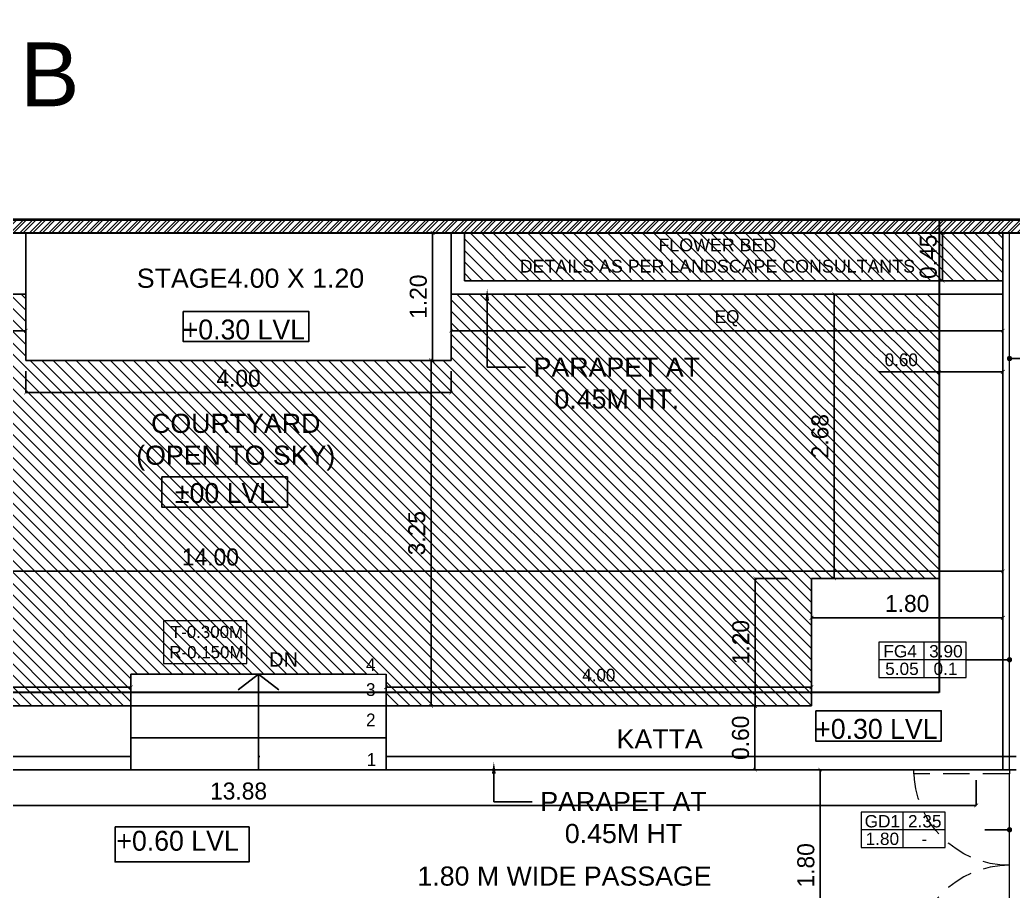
# Model space of a CAD drawing. Header units: metres. Extents: x 494 to 1845, y -666 to 1061.
# Drawn here: x 1507.67 to 1517.01, y 276.76 to 284.95 of the extents above; entities that cross this region are included whole.
import ezdxf
from ezdxf import colors
from ezdxf.entities.mleader import LeaderData, LeaderLine
from ezdxf.enums import TextEntityAlignment as Align
from ezdxf.math import Vec2, Vec3

# ---------------------------------------------------------------- set-up
doc = ezdxf.new("R2010")
doc.units = ezdxf.units.M
doc.header["$MEASUREMENT"] = 0
doc.linetypes.add('1', pattern=[0])
doc.linetypes.add('141011 - Typical Flr Plans -1 - 1.5 & 1-2 BHK_ Kolshet Namrata1$0$HIDDEN', pattern=[0.375, 0.25, -0.125])
doc.layers.get('Defpoints').update_dxf_attribs({"color": 12})
for name, color, linetype, lineweight in [('07 TEXT', 7, 'Continuous', 13), ('A-Wall Hatch', 8, 'Continuous', 9), ('ARCHITECTURAL COMMENTS', 2, 'Continuous', 30), ('DIMENSION', 8, 'Continuous', 5), ('VDA-DOOR', 23, 'Continuous', 5), ('VDA-DW TAGS', 4, 'Continuous', 9), ('VDA-HATCH', 8, 'Continuous', 9), ('VDA-WALL', 250, 'Continuous', 25), ('VDA-WINDOW', 5, 'Continuous', 9), ('VDA_FURNITURE', 8, 'Continuous', 13)]:
    doc.layers.add(name, color=color, linetype=linetype, lineweight=lineweight)
for name, color, linetype in [('PLOT - SURVEY', 1, '1'), ('VDA DIMENSION', 8, 'Continuous'), ('VDA-TEXT', 250, '1'), ('VDA-WALL BELOW', 8, 'Continuous'), ('VDA_ROOF', 250, 'Continuous')]:
    doc.layers.add(name, color=color, linetype=linetype)
doc.styles.add('0.2', font='arial.ttf', dxfattribs={"height": 0.2})
doc.styles.add('arial', font='arial.ttf', dxfattribs={"height": 0.3})
doc.styles.add('RS', font='GOTHIC.TTF')
doc.styles.get("Standard").update_dxf_attribs({"font": 'arial.ttf'})
doc.dimstyles.new('SMALL-1', dxfattribs={"dimtxt": 0.16, "dimasz": 0.035, "dimexe": 0, "dimexo": 0.1, "dimgap": 0.05, "dimtad": 1, "dimzin": 0, "dimdsep": 46, "dimtxsty": 'RS', "dimblk": 'DOT', "dimcen": 2.5, "dimclrd": 256, "dimclre": 256, "dimclrt": 5, "dimadec": 0, "dimazin": 0, "dimtfac": 1, "dimtdec": 3, "dimtofl": 0, "dimtmove": 0, "dimatfit": 3, "dimfxl": 0, "dimtolj": 1, "dimtzin": 0, "dimarcsym": 0})

# ---------------------------------------------------------------- blocks, each defined once
blk = doc.blocks.new('SADFASDFS')
at = {"insert": (23.0882, 10.6543), "char_height": 0.6, "width": 1.069349, "attachment_point": 3, "style": 'arial'}
blk.add_mtext('{\\C1;B}', dxfattribs=at)
blk = doc.blocks.new('stage')
at = {"layer": 'VDA_FURNITURE'}
blk.add_lwpolyline([(0, 0), (0, 1.2), (4, 1.2), (4, 0)], close=True, dxfattribs=at)
blk = doc.blocks.new('afasfdas')
at = {"layer": 'VDA-DOOR', "color": 5, "linetype": '141011 - Typical Flr Plans -1 - 1.5 & 1-2 BHK_ Kolshet Namrata1$0$HIDDEN'}
for p, q in [((-0.038, -0.0007), (-0.038, -0.9)), ((0, -0.0007), (-0.038, -0.0007)), ((0, -0.9), (0, -0.0007)), ((-0.038, -0.9), (0, -0.9))]:
    blk.add_line(p, q, dxfattribs=at)
blk.add_arc((0, 0), 0.9, 180.04247, 270, dxfattribs=at)
blk = doc.blocks.new('_ArchTick')
at = {"color": 0, "linetype": 'ByBlock', "const_width": 0.15}
blk.add_lwpolyline([(-0.5, -0.5), (0.5, 0.5)], dxfattribs=at)
blk = doc.blocks.new('*D89')
at = {"layer": 'Defpoints', "color": 0}
for p in [(1502.7853, 277.8997), (1516.6603, 277.8997), (1516.6603, 277.5637)]:
    blk.add_point(p, dxfattribs=at)
at = {"layer": 'VDA DIMENSION', "lineweight": -2}
for p, q in [((1502.7853, 277.7997), (1502.7853, 277.5637)), ((1516.6603, 277.7997), (1516.6603, 277.5637)), ((1502.7853, 277.5637), (1516.6603, 277.5637))]:
    blk.add_line(p, q, dxfattribs=at)
at = {"layer": 'VDA DIMENSION', "lineweight": -2, "xscale": 0.035, "yscale": 0.035, "zscale": 0.035, "rotation": 180}
blk.add_blockref('_ArchTick', (1502.7853, 277.5637), dxfattribs=at)
at = {"layer": 'VDA DIMENSION', "lineweight": -2, "xscale": 0.035, "yscale": 0.035, "zscale": 0.035}
blk.add_blockref('_ArchTick', (1516.6603, 277.5637), dxfattribs=at)
at = {"layer": 'VDA DIMENSION', "color": 5, "insert": (1509.7228, 277.6978), "char_height": 0.16, "attachment_point": 5, "style": 'RS'}
blk.add_mtext('\\A1;13.88', dxfattribs=at)
blk = doc.blocks.new('*D95')
at = {"layer": 'Defpoints', "color": 0}
for p in [(1514.5803, 279.6997), (1515.1103, 279.6997), (1515.1103, 278.4997)]:
    blk.add_point(p, dxfattribs=at)
at = {"layer": 'VDA DIMENSION', "lineweight": -2}
for p, q in [((1514.8803, 279.6997), (1514.5803, 279.6997)), ((1514.5803, 278.4997), (1514.5803, 279.6997)), ((1514.8803, 278.4997), (1514.5803, 278.4997))]:
    blk.add_line(p, q, dxfattribs=at)
at = {"layer": 'VDA DIMENSION', "lineweight": -2, "xscale": 0.035, "yscale": 0.035, "zscale": 0.035}
for p, rotation in [((1514.5803, 279.6997), 90), ((1514.5803, 278.4997), 270)]:
    blk.add_blockref('_ArchTick', p, dxfattribs=dict(at, rotation=rotation))
at = {"layer": 'VDA DIMENSION', "color": 5, "insert": (1514.4463, 279.0997), "char_height": 0.16, "attachment_point": 5, "rotation": 90, "style": 'RS'}
blk.add_mtext('\\A1;1.20', dxfattribs=at)
blk = doc.blocks.new('*D96')
at = {"layer": 'Defpoints', "color": 0}
for p in [(1515.1103, 279.6997), (1516.9103, 279.6997), (1516.9103, 279.3281)]:
    blk.add_point(p, dxfattribs=at)
at = {"layer": 'VDA DIMENSION', "lineweight": -2}
for p, q in [((1515.1103, 279.5997), (1515.1103, 279.3281)), ((1516.9103, 279.5997), (1516.9103, 279.3281)), ((1515.1103, 279.3281), (1516.9103, 279.3281))]:
    blk.add_line(p, q, dxfattribs=at)
at = {"layer": 'VDA DIMENSION', "lineweight": -2, "xscale": 0.035, "yscale": 0.035, "zscale": 0.035, "rotation": 180}
blk.add_blockref('_ArchTick', (1515.1103, 279.3281), dxfattribs=at)
at = {"layer": 'VDA DIMENSION', "lineweight": -2, "xscale": 0.035, "yscale": 0.035, "zscale": 0.035}
blk.add_blockref('_ArchTick', (1516.9103, 279.3281), dxfattribs=at)
at = {"layer": 'VDA DIMENSION', "color": 5, "insert": (1516.0103, 279.4621), "char_height": 0.16, "attachment_point": 5, "style": 'RS'}
blk.add_mtext('\\A1;1.80', dxfattribs=at)
blk = doc.blocks.new('*D97')
at = {"layer": 'Defpoints', "color": 0}
for p in [(1515.3245, 282.3747), (1515.9353, 282.3747), (1515.9353, 279.6997)]:
    blk.add_point(p, dxfattribs=at)
at = {"layer": 'VDA DIMENSION', "lineweight": -2}
for p, q in [((1515.6245, 282.3747), (1515.3245, 282.3747)), ((1515.3245, 279.6997), (1515.3245, 282.3747)), ((1515.6245, 279.6997), (1515.3245, 279.6997))]:
    blk.add_line(p, q, dxfattribs=at)
at = {"layer": 'VDA DIMENSION', "lineweight": -2, "xscale": 0.035, "yscale": 0.035, "zscale": 0.035}
for p, rotation in [((1515.3245, 282.3747), 90), ((1515.3245, 279.6997), 270)]:
    blk.add_blockref('_ArchTick', p, dxfattribs=dict(at, rotation=rotation))
at = {"layer": 'VDA DIMENSION', "color": 5, "insert": (1515.1905, 281.0372), "char_height": 0.16, "attachment_point": 5, "rotation": 90, "style": 'RS'}
blk.add_mtext('\\A1;2.68', dxfattribs=at)
blk = doc.blocks.new('*D104')
at = {"layer": 'Defpoints', "color": 0}
for p in [(1515.1923, 277.8997), (1515.6353, 277.8997), (1515.6353, 276.0997)]:
    blk.add_point(p, dxfattribs=at)
at = {"layer": 'VDA DIMENSION', "lineweight": -2}
for p, q in [((1515.4923, 277.8997), (1515.1923, 277.8997)), ((1515.1923, 276.0997), (1515.1923, 277.8997)), ((1515.4923, 276.0997), (1515.1923, 276.0997))]:
    blk.add_line(p, q, dxfattribs=at)
at = {"layer": 'VDA DIMENSION', "lineweight": -2, "xscale": 0.035, "yscale": 0.035, "zscale": 0.035}
for p, rotation in [((1515.1923, 277.8997), 90), ((1515.1923, 276.0997), 270)]:
    blk.add_blockref('_ArchTick', p, dxfattribs=dict(at, rotation=rotation))
at = {"layer": 'VDA DIMENSION', "color": 5, "insert": (1515.0583, 276.9997), "char_height": 0.16, "attachment_point": 5, "rotation": 90, "style": 'RS'}
blk.add_mtext('\\A1;1.80', dxfattribs=at)
blk = doc.blocks.new('*D112')
at = {"layer": 'Defpoints', "color": 0}
for p in [(1511.7228, 281.7497), (1511.5331, 278.4997), (1511.7228, 278.4997)]:
    blk.add_point(p, dxfattribs=at)
at = {"layer": 'VDA DIMENSION', "lineweight": -2}
for p, q in [((1511.6228, 281.7497), (1511.5331, 281.7497)), ((1511.5331, 281.7497), (1511.5331, 278.4997)), ((1511.6228, 278.4997), (1511.5331, 278.4997))]:
    blk.add_line(p, q, dxfattribs=at)
at = {"layer": 'VDA DIMENSION', "lineweight": -2, "xscale": 0.035, "yscale": 0.035, "zscale": 0.035}
for p, rotation in [((1511.5331, 281.7497), 90), ((1511.5331, 278.4997), 270)]:
    blk.add_blockref('_ArchTick', p, dxfattribs=dict(at, rotation=rotation))
at = {"layer": 'VDA DIMENSION', "color": 5, "insert": (1511.3991, 280.1247), "char_height": 0.16, "attachment_point": 5, "rotation": 90, "style": 'RS'}
blk.add_mtext('\\A1;3.25', dxfattribs=at)
blk = doc.blocks.new('*D113')
at = {"layer": 'Defpoints', "color": 0}
for p in [(1502.9103, 281.0372), (1516.9103, 281.0372), (1516.9103, 279.7658)]:
    blk.add_point(p, dxfattribs=at)
at = {"layer": 'VDA DIMENSION', "lineweight": -2}
for p, q in [((1502.9103, 280.0658), (1502.9103, 279.7658)), ((1516.9103, 280.0658), (1516.9103, 279.7658)), ((1502.9103, 279.7658), (1516.9103, 279.7658))]:
    blk.add_line(p, q, dxfattribs=at)
at = {"layer": 'VDA DIMENSION', "lineweight": -2, "xscale": 0.035, "yscale": 0.035, "zscale": 0.035, "rotation": 180}
blk.add_blockref('_ArchTick', (1502.9103, 279.7658), dxfattribs=at)
at = {"layer": 'VDA DIMENSION', "lineweight": -2, "xscale": 0.035, "yscale": 0.035, "zscale": 0.035}
blk.add_blockref('_ArchTick', (1516.9103, 279.7658), dxfattribs=at)
at = {"layer": 'VDA DIMENSION', "color": 5, "insert": (1509.458, 279.8999), "char_height": 0.16, "attachment_point": 5, "style": 'RS'}
blk.add_mtext('\\A1;14.00', dxfattribs=at)
blk = doc.blocks.new('_Dot')
at = {"color": 0, "linetype": 'ByBlock', "lineweight": -2}
blk.add_line((-0.5, 0), (-1, 0), dxfattribs=at)
at = {"color": 0, "linetype": 'ByBlock', "const_width": 0.5}
blk.add_lwpolyline([(-0.25, 0, 1), (0.25, 0, 1)], format="xyb", close=True, dxfattribs=at)
blk = doc.blocks.new('D1')
at = {"layer": 'VDA-DW TAGS'}
for p, q in [((1407.7979, 273.6437), (1407.7979, 273.9745)), ((1408.1927, 273.8091), (1407.4032, 273.8091))]:
    blk.add_line(p, q, dxfattribs=at)
blk.add_lwpolyline([(1408.1927, 273.9745), (1407.4032, 273.9745), (1407.4032, 273.6437), (1408.1927, 273.6437)], close=True, dxfattribs=at)
at = {"layer": 'VDA-DW TAGS', "attachment_point": 8, "style": 'arial'}
for s, insert, char_height, width in [('GD1', (1407.6034, 273.8298), 0.11598, 0.282293), ('2.35', (1408.002, 273.8298), 0.11598, 0.401662), ('1.80', (1407.6034, 273.6643), 0.11598, 0.27584), ('-', (1407.9981, 273.6643), 0.116, 0.366174)]:
    blk.add_mtext(s, dxfattribs=dict(at, insert=insert, char_height=char_height, width=width))
blk = doc.blocks.new('fg6')
at = {"layer": 'VDA-DW TAGS'}
for p, q in [((1430.2042, 222.2093), (1430.2042, 222.5401)), ((1430.599, 222.3747), (1429.7777, 222.3747))]:
    blk.add_line(p, q, dxfattribs=at)
blk.add_lwpolyline([(1430.599, 222.5401), (1429.7777, 222.5401), (1429.7777, 222.2093), (1430.599, 222.2093)], close=True, dxfattribs=at)
at = {"layer": 'VDA-DW TAGS', "char_height": 0.11598, "attachment_point": 8, "style": 'arial'}
for s, insert, width in [('FG4', (1429.9779, 222.3954), 0.282293), ('3.90', (1430.4083, 222.3954), 0.401662), ('5.05', (1429.9952, 222.2299), 0.27584), ('0.1', (1430.4044, 222.2299), 0.366174)]:
    blk.add_mtext(s, dxfattribs=dict(at, insert=insert, width=width))
blk = doc.blocks.new('*D132')
at = {"layer": 'Defpoints', "color": 0}
for p in [(1502.9103, 282.3747), (1507.7228, 282.3747), (1507.7228, 282.0299)]:
    blk.add_point(p, dxfattribs=at)
at = {"layer": 'VDA DIMENSION', "lineweight": -2}
for p, q in [((1502.9103, 282.2747), (1502.9103, 282.0299)), ((1507.7228, 282.2747), (1507.7228, 282.0299)), ((1502.9103, 282.0299), (1507.7228, 282.0299))]:
    blk.add_line(p, q, dxfattribs=at)
at = {"layer": 'VDA DIMENSION', "lineweight": -2, "xscale": 0.035, "yscale": 0.035, "zscale": 0.035, "rotation": 180}
blk.add_blockref('_ArchTick', (1502.9103, 282.0299), dxfattribs=at)
at = {"layer": 'VDA DIMENSION', "lineweight": -2, "xscale": 0.035, "yscale": 0.035, "zscale": 0.035}
blk.add_blockref('_ArchTick', (1507.7228, 282.0299), dxfattribs=at)
at = {"layer": 'VDA DIMENSION', "color": 5, "insert": (1505.3166, 282.1462), "char_height": 0.12, "attachment_point": 5, "style": 'RS'}
blk.add_mtext('\\A1;EQ', dxfattribs=at)
blk = doc.blocks.new('*D133')
at = {"layer": 'Defpoints', "color": 0}
for p in [(1511.7228, 282.3747), (1516.9103, 282.3747), (1516.9103, 282.0299)]:
    blk.add_point(p, dxfattribs=at)
at = {"layer": 'VDA DIMENSION', "lineweight": -2}
for p, q in [((1511.7228, 282.2747), (1511.7228, 282.0299)), ((1516.9103, 282.2747), (1516.9103, 282.0299)), ((1511.7228, 282.0299), (1516.9103, 282.0299))]:
    blk.add_line(p, q, dxfattribs=at)
at = {"layer": 'VDA DIMENSION', "lineweight": -2, "xscale": 0.035, "yscale": 0.035, "zscale": 0.035, "rotation": 180}
blk.add_blockref('_ArchTick', (1511.7228, 282.0299), dxfattribs=at)
at = {"layer": 'VDA DIMENSION', "lineweight": -2, "xscale": 0.035, "yscale": 0.035, "zscale": 0.035}
blk.add_blockref('_ArchTick', (1516.9103, 282.0299), dxfattribs=at)
at = {"layer": 'VDA DIMENSION', "color": 5, "insert": (1514.3166, 282.1462), "char_height": 0.12, "attachment_point": 5, "style": 'RS'}
blk.add_mtext('\\A1;EQ', dxfattribs=at)
blk = doc.blocks.new('*D134')
at = {"layer": 'Defpoints', "color": 0}
for p in [(1516.3432, 282.9497), (1516.7166, 282.9497), (1516.7166, 282.4997)]:
    blk.add_point(p, dxfattribs=at)
at = {"layer": 'VDA DIMENSION', "lineweight": -2}
for p, q in [((1516.6166, 282.9497), (1516.3432, 282.9497)), ((1516.3432, 282.4997), (1516.3432, 282.9497)), ((1516.6166, 282.4997), (1516.3432, 282.4997))]:
    blk.add_line(p, q, dxfattribs=at)
at = {"layer": 'VDA DIMENSION', "lineweight": -2, "xscale": 0.035, "yscale": 0.035, "zscale": 0.035}
for p, rotation in [((1516.3432, 282.9497), 90), ((1516.3432, 282.4997), 270)]:
    blk.add_blockref('_ArchTick', p, dxfattribs=dict(at, rotation=rotation))
at = {"layer": 'VDA DIMENSION', "color": 5, "insert": (1516.2092, 282.7247), "char_height": 0.16, "attachment_point": 5, "rotation": 90, "style": 'RS'}
blk.add_mtext('\\A1;0.45', dxfattribs=at)
blk = doc.blocks.new('*D136')
at = {"layer": 'Defpoints', "color": 0}
for p in [(1516.3103, 282.3747), (1516.9103, 282.3747), (1516.3103, 281.6425)]:
    blk.add_point(p, dxfattribs=at)
at = {"layer": 'VDA DIMENSION', "lineweight": -2}
for p, q in [((1516.3103, 281.9425), (1516.3103, 281.6425)), ((1516.9103, 281.9425), (1516.9103, 281.6425)), ((1516.3103, 281.6425), (1515.748, 281.6425)), ((1516.9103, 281.6425), (1516.3103, 281.6425))]:
    blk.add_line(p, q, dxfattribs=at)
at = {"layer": 'VDA DIMENSION', "lineweight": -2, "xscale": 0.035, "yscale": 0.035, "zscale": 0.035, "rotation": 180}
blk.add_blockref('_ArchTick', (1516.3103, 281.6425), dxfattribs=at)
at = {"layer": 'VDA DIMENSION', "lineweight": -2, "xscale": 0.035, "yscale": 0.035, "zscale": 0.035}
blk.add_blockref('_ArchTick', (1516.9103, 281.6425), dxfattribs=at)
at = {"layer": 'VDA DIMENSION', "color": 5, "insert": (1515.9547, 281.7555), "char_height": 0.12, "attachment_point": 5, "style": 'RS'}
blk.add_mtext('\\A1;0.60', dxfattribs=at)
blk = doc.blocks.new('*D174')
at = {"layer": 'Defpoints', "color": 0}
for p in [(1508.7103, 278.6757), (1504.7103, 278.4997), (1508.7103, 278.4997)]:
    blk.add_point(p, dxfattribs=at)
at = {"layer": 'VDA DIMENSION', "lineweight": -2}
for p, q in [((1504.7103, 278.5997), (1504.7103, 278.6757)), ((1504.7103, 278.6757), (1508.7103, 278.6757)), ((1508.7103, 278.5997), (1508.7103, 278.6757))]:
    blk.add_line(p, q, dxfattribs=at)
at = {"layer": 'VDA DIMENSION', "lineweight": -2, "xscale": 0.035, "yscale": 0.035, "zscale": 0.035, "rotation": 180}
blk.add_blockref('_ArchTick', (1504.7103, 278.6757), dxfattribs=at)
at = {"layer": 'VDA DIMENSION', "lineweight": -2, "xscale": 0.035, "yscale": 0.035, "zscale": 0.035}
blk.add_blockref('_ArchTick', (1508.7103, 278.6757), dxfattribs=at)
at = {"layer": 'VDA DIMENSION', "color": 5, "insert": (1506.7103, 278.7887), "char_height": 0.12, "attachment_point": 5, "style": 'RS'}
blk.add_mtext('\\A1;4.00', dxfattribs=at)
blk = doc.blocks.new('*D175')
at = {"layer": 'Defpoints', "color": 0}
for p in [(1515.1103, 278.6757), (1511.1103, 278.4997), (1515.1103, 278.4997)]:
    blk.add_point(p, dxfattribs=at)
at = {"layer": 'VDA DIMENSION', "lineweight": -2}
for p, q in [((1511.1103, 278.5997), (1511.1103, 278.6757)), ((1511.1103, 278.6757), (1515.1103, 278.6757)), ((1515.1103, 278.5997), (1515.1103, 278.6757))]:
    blk.add_line(p, q, dxfattribs=at)
at = {"layer": 'VDA DIMENSION', "lineweight": -2, "xscale": 0.035, "yscale": 0.035, "zscale": 0.035, "rotation": 180}
blk.add_blockref('_ArchTick', (1511.1103, 278.6757), dxfattribs=at)
at = {"layer": 'VDA DIMENSION', "lineweight": -2, "xscale": 0.035, "yscale": 0.035, "zscale": 0.035}
blk.add_blockref('_ArchTick', (1515.1103, 278.6757), dxfattribs=at)
at = {"layer": 'VDA DIMENSION', "color": 5, "insert": (1513.1103, 278.7887), "char_height": 0.12, "attachment_point": 5, "style": 'RS'}
blk.add_mtext('\\A1;4.00', dxfattribs=at)
blk = doc.blocks.new('*D229')
at = {"layer": 'Defpoints', "color": 0}
for p in [(1514.5803, 278.4997), (1514.5778, 277.8997), (1514.5803, 277.8997)]:
    blk.add_point(p, dxfattribs=at)
at = {"layer": 'VDA DIMENSION', "lineweight": -2}
for p, q in [((1514.5778, 278.4997), (1514.5778, 278.4997)), ((1514.5778, 278.4997), (1514.5778, 277.8997)), ((1514.5778, 277.8997), (1514.5778, 277.8997))]:
    blk.add_line(p, q, dxfattribs=at)
at = {"layer": 'VDA DIMENSION', "lineweight": -2, "xscale": 0.035, "yscale": 0.035, "zscale": 0.035}
for p, rotation in [((1514.5778, 278.4997), 90), ((1514.5778, 277.8997), 270)]:
    blk.add_blockref('_ArchTick', p, dxfattribs=dict(at, rotation=rotation))
at = {"layer": 'VDA DIMENSION', "color": 5, "insert": (1514.4438, 278.1997), "char_height": 0.16, "attachment_point": 5, "rotation": 90, "style": 'RS'}
blk.add_mtext('\\A1;0.60', dxfattribs=at)
blk = doc.blocks.new('*D231')
at = {"layer": 'Defpoints', "color": 0}
for p in [(1507.7228, 281.7497), (1511.7228, 281.7497), (1511.7228, 281.4468)]:
    blk.add_point(p, dxfattribs=at)
at = {"layer": 'VDA DIMENSION', "lineweight": -2}
for p, q in [((1507.7228, 281.6497), (1507.7228, 281.4468)), ((1511.7228, 281.6497), (1511.7228, 281.4468)), ((1507.7228, 281.4468), (1511.7228, 281.4468))]:
    blk.add_line(p, q, dxfattribs=at)
at = {"layer": 'VDA DIMENSION', "lineweight": -2, "xscale": 0.035, "yscale": 0.035, "zscale": 0.035, "rotation": 180}
blk.add_blockref('_ArchTick', (1507.7228, 281.4468), dxfattribs=at)
at = {"layer": 'VDA DIMENSION', "lineweight": -2, "xscale": 0.035, "yscale": 0.035, "zscale": 0.035}
blk.add_blockref('_ArchTick', (1511.7228, 281.4468), dxfattribs=at)
at = {"layer": 'VDA DIMENSION', "color": 5, "insert": (1509.7228, 281.5808), "char_height": 0.16, "attachment_point": 5, "style": 'RS'}
blk.add_mtext('\\A1;4.00', dxfattribs=at)
blk = doc.blocks.new('*D232')
at = {"layer": 'Defpoints', "color": 0}
for p in [(1511.7176, 282.9497), (1511.5476, 281.7497), (1511.7176, 281.7497)]:
    blk.add_point(p, dxfattribs=at)
at = {"layer": 'VDA DIMENSION', "lineweight": -2}
for p, q in [((1511.6176, 282.9497), (1511.5476, 282.9497)), ((1511.5476, 282.9497), (1511.5476, 281.7497)), ((1511.6176, 281.7497), (1511.5476, 281.7497))]:
    blk.add_line(p, q, dxfattribs=at)
at = {"layer": 'VDA DIMENSION', "lineweight": -2, "xscale": 0.035, "yscale": 0.035, "zscale": 0.035}
for p, rotation in [((1511.5476, 282.9497), 90), ((1511.5476, 281.7497), 270)]:
    blk.add_blockref('_ArchTick', p, dxfattribs=dict(at, rotation=rotation))
at = {"layer": 'VDA DIMENSION', "color": 5, "insert": (1511.4136, 282.3497), "char_height": 0.16, "attachment_point": 5, "rotation": 90, "style": 'RS'}
blk.add_mtext('\\A1;1.20', dxfattribs=at)
blk = doc.blocks.new('DFSDFASDFASD')
at = {"layer": 'VDA_ROOF', "color": 5, "lineweight": 30, "ltscale": 4}
for points in [[(43.72, 7.8762), (16.8656, 4.45), (-16.85, 4.45), (-16.85, -6.375), (7.45, -6.375), (7.45, -7.275), (43.72, -7.275), (43.72, -3.7999), (45.045, -3.7999), (45.045, 0.8251), (43.72, 0.8251)], [(12.8, 0), (0, 0), (0, 4.45), (12.8, 4.45)]]:
    blk.add_lwpolyline(points, close=True, dxfattribs=at)

msp = doc.modelspace()

# ---------------------------------------------------------------- hatches: boundary and pattern name
at = {"layer": 'A-Wall Hatch'}
h = msp.add_hatch(dxfattribs=at)
h.set_pattern_fill('ANSI31', color=62, scale=0.61, angle=270)
h.set_pattern_definition([(315, (87.54308, 2.66939), (0.053916892, 0.053916892), [])])
h.paths.add_polyline_path([(1502.9103, 282.9497), (1502.9103, 282.4997), (1507.5978, 282.4997), (1507.5978, 282.9497)])
h.paths.add_polyline_path([(1511.8478, 282.9497), (1511.8478, 282.4997), (1516.9103, 282.4997), (1516.9103, 282.9497)])
h = msp.add_hatch(dxfattribs=at)
h.set_pattern_fill('ANSI31', color=62, scale=0.61, angle=270)
h.set_pattern_definition([(315, (1591.053384, 281.16906), (0.05391689, 0.05391689), [])])
h.paths.add_polyline_path([(1503.5103, 282.3747), (1507.7228, 282.3747), (1507.7228, 281.7497), (1511.7228, 281.7497), (1511.7228, 282.3747), (1516.3103, 282.3747), (1516.3103, 279.6997), (1515.1103, 279.6997), (1515.1103, 278.4997), (1511.1103, 278.4997), (1511.1103, 278.7997), (1508.7103, 278.7997), (1508.7103, 278.4997), (1504.7103, 278.4997), (1504.7103, 279.6997), (1503.5103, 279.6997)])
at = {"layer": 'VDA-HATCH'}
h = msp.add_hatch(dxfattribs=at)
h.set_pattern_fill('ANSI32', color=256, scale=0.17)
h.set_pattern_definition([(45, (87.54308, 2.66939), (-0.0450780573, 0.0450780573), []), (45, (87.573134, 2.66939), (-0.0450780573, 0.0450780573), [])])
h.paths.add_polyline_path([(1539.2103, 285.3516), (1539.2092, 285.4775), (1520.3759, 283.0747), (1489.6603, 283.0747), (1489.6603, 282.9497), (1520.3839, 282.9497)])
h.paths.add_polyline_path([(1501.9103, 272.5497), (1501.9103, 272.6747), (1502.7853, 272.6747), (1502.7853, 276.0997), (1502.8478, 276.0997), (1502.9103, 276.0997), (1502.9103, 272.6747), (1503.5103, 272.6747), (1503.5103, 272.5497)])
h.paths.add_polyline_path([(1507.8353, 272.5497), (1507.8353, 272.6747), (1508.4353, 272.6747), (1508.4353, 276.0997), (1508.5603, 276.0997), (1508.5603, 272.6747), (1509.1603, 272.6747), (1509.1603, 272.5497)])
h.paths.add_polyline_path([(1505.0103, 272.5497), (1505.0103, 272.6747), (1505.6103, 272.6747), (1505.6103, 276.0997), (1505.7353, 276.0997), (1505.7353, 272.6747), (1506.3353, 272.6747), (1506.3353, 272.5497)])
h.paths.add_polyline_path([(1510.6603, 272.5497), (1510.6603, 272.6747), (1511.2603, 272.6747), (1511.2603, 276.0997), (1511.3853, 276.0997), (1511.3853, 272.5497)])
h.paths.add_polyline_path([(1544.2803, 281.8623), (1544.2803, 281.9498), (1545.0053, 281.9498), (1545.0053, 281.8248), (1544.4053, 281.8248), (1544.4053, 280.6248), (1544.2803, 280.6248)])
h.paths.add_polyline_path([(1541.4739, 285.7664), (1542.4286, 285.8882), (1542.6022, 285.9104), (1542.6287, 285.9138), (1543.4823, 286.0227), (1543.4981, 285.8987), (1541.4897, 285.6424)])
h.paths.add_polyline_path([(1546.8053, 286.4466), (1546.9303, 286.4466), (1546.9303, 281.5248), (1546.8053, 281.5248)])
h.paths.add_polyline_path([(1545.2678, 286.2505), (1545.2836, 286.1265), (1546.8053, 286.3206), (1546.8053, 286.4466)])
h.paths.add_polyline_path([(1524.4853, 272.0497), (1524.4853, 275.0747), (1524.6103, 275.0747), (1524.6103, 272.0497)])
h.paths.add_polyline_path([(1524.3353, 275.9747), (1524.3353, 276.0997), (1526.9853, 276.0997), (1526.9853, 275.9747)])
h.paths.add_polyline_path([(1526.9853, 273.7997), (1527.1103, 273.7997), (1527.1103, 271.6497), (1526.9853, 271.6497)])
h.paths.add_polyline_path([(1545.7553, 281.8248), (1545.7553, 281.9498), (1546.8053, 281.9498), (1546.8053, 281.8248)])
h.paths.add_polyline_path([(1525.9603, 273.5247), (1526.9853, 273.5247), (1526.9853, 273.6497), (1525.9603, 273.6497)])
h.paths.add_polyline_path([(1511.2603, 271.6497), (1511.2603, 271.7747), (1512.0166, 271.7747), (1512.0166, 271.6497)])
h.paths.add_polyline_path([(1513.5166, 271.6497), (1513.5166, 271.7747), (1514.7791, 271.7747), (1514.7791, 271.6497)])
h.paths.add_polyline_path([(1511.2603, 272.5497), (1511.2603, 271.7747), (1511.3853, 271.7747), (1511.3853, 272.5497)])
h.paths.add_polyline_path([(1523.7353, 273.0747), (1524.4853, 273.0747), (1524.4853, 273.1997), (1523.7353, 273.1997)])
h.paths.add_polyline_path([(1539.2103, 285.4776), (1539.2103, 285.3516), (1539.7042, 285.4146), (1539.6884, 285.5386)])
h.paths.add_polyline_path([(1525.9603, 272.0497), (1525.9603, 272.7747), (1526.0853, 272.7747), (1526.0853, 272.0497)])
h.paths.add_polyline_path([(1523.8853, 274.6975), (1524.4853, 274.6975), (1524.4853, 274.8225), (1523.8853, 274.8225)])
h.paths.add_polyline_path([(1524.0353, 272.0497), (1524.0353, 272.1747), (1524.4853, 272.1747), (1524.4853, 272.0497)])
h.paths.add_polyline_path([(1522.9853, 272.0497), (1522.9853, 272.1747), (1523.4353, 272.1747), (1523.4353, 272.0497)])
h.paths.add_polyline_path([(1536.5353, 281.5248), (1536.6603, 281.5248), (1536.6603, 281.9498), (1536.5353, 281.9498), (1536.5353, 281.5248)])
h.paths.add_polyline_path([(1539.0853, 281.5248), (1539.0853, 281.9498), (1539.2103, 281.9498), (1539.2103, 281.5248)])
h.paths.add_polyline_path([(1541.9053, 281.5248), (1541.9053, 281.9498), (1542.0303, 281.9498), (1542.0303, 281.5248), (1541.9053, 281.5248)])
h.paths.add_polyline_path([(1525.9603, 272.0497), (1525.5853, 272.0497), (1525.5853, 272.1747), (1525.9603, 272.1747)])
h.paths.add_polyline_path([(1524.6103, 272.0497), (1524.6103, 272.1747), (1524.9853, 272.1747), (1524.9853, 272.0497)])
h.paths.add_polyline_path([(1546.8053, 280.6248), (1546.9303, 280.6248), (1546.9303, 280.9248), (1546.8053, 280.9248)])
h.paths.add_polyline_path([(1526.0853, 272.0497), (1526.0853, 272.1747), (1526.2353, 272.1747), (1526.2353, 272.0497)])
h.paths.add_polyline_path([(1526.9853, 272.0497), (1526.8353, 272.0497), (1526.8353, 272.1747), (1526.9853, 272.1747)])
h.paths.add_polyline_path([(1516.2791, 271.7747), (1516.2791, 271.6497), (1522.9853, 271.6497), (1522.9853, 276.0997), (1518.2353, 276.0997), (1518.2353, 275.9747), (1522.8603, 275.9747), (1522.8603, 271.7747), (1517.0353, 271.7747), (1517.0353, 276.0997), (1516.9103, 276.0997), (1516.9103, 271.7747)])
h.paths.add_polyline_path([(1489.6603, 272.6747), (1490.1426, 272.6747), (1490.1426, 272.5497), (1489.6603, 272.5497)])
h.paths.add_polyline_path([(1491.3426, 272.5497), (1491.3426, 272.6747), (1494.5853, 272.6747), (1494.5853, 272.5497)])
h.paths.add_polyline_path([(1495.7853, 272.6747), (1499.028, 272.6747), (1499.028, 272.5497), (1495.7853, 272.5497)])
h.paths.add_polyline_path([(1500.5853, 276.0997), (1500.7103, 276.0997), (1500.7103, 272.5497), (1500.228, 272.5497), (1500.228, 272.6747), (1500.5853, 272.6747)])

# ---------------------------------------------------------------- linework, layer by layer
for q in [(1509.7204, 278.6516), (1509.9103, 277.8997), (1510.1002, 278.6516)]:
    msp.add_line((1509.9103, 278.7997), q)
at = {"color": 105, "lineweight": 30}
msp.add_lwpolyline([(1486.6603, 282.8747), (1489.7853, 282.8747), (1489.7853, 282.9497), (1520.3839, 282.9497), (1539.0853, 285.3357)], dxfattribs=at)
at = {"layer": '07 TEXT'}
msp.add_lwpolyline([(1509.8015, 279.2986), (1509.0172, 279.2986), (1509.0172, 278.8994), (1509.8015, 278.8994)], close=True, dxfattribs=at)
at = {"layer": 'DIMENSION'}
for p in [(1508.7103, 278.7997), (1511.1103, 277.8997)]:
    msp.add_line(p, (1511.1103, 278.7997), dxfattribs=at)
at = {"layer": 'PLOT - SURVEY', "color": 250, "linetype": 'Continuous', "lineweight": 40}
msp.add_line((1466.2433, 283.0747), (1520.3759, 283.0747), dxfattribs=at)
at = {"layer": 'VDA-TEXT', "color": 1}
for points in [[(1509.2022, 282.2116), (1510.3834, 282.2116), (1510.3834, 281.9267), (1509.2022, 281.9267)], [(1509.0006, 280.6547), (1510.1818, 280.6547), (1510.1818, 280.3698), (1509.0006, 280.3698)], [(1515.1504, 278.4542), (1516.3316, 278.4542), (1516.3316, 278.1693), (1515.1504, 278.1693)]]:
    msp.add_lwpolyline(points, close=True, dxfattribs=at)
at = {"layer": 'VDA-TEXT', "color": 18, "true_color": 0x000000}
msp.add_lwpolyline([(1508.5608, 277.3612), (1509.8209, 277.3612), (1509.8209, 277.0313), (1508.5608, 277.0313)], close=True, dxfattribs=at)
at = {"layer": 'VDA-WALL'}
for p, q in [((1467.2333, 283.0747), (1520.3759, 283.0747)), ((1489.6603, 282.9497), (1520.3839, 282.9497)), ((1507.7228, 281.7497), (1507.7228, 282.9497)), ((1511.7228, 281.7497), (1511.7228, 282.9497)), ((1507.7228, 281.7497), (1511.7228, 281.7497))]:
    msp.add_line(p, q, dxfattribs=at)
at = {"layer": 'VDA-WALL BELOW'}
for p, q in [((1507.7228, 282.9497), (1507.7228, 282.3747)), ((1511.7228, 282.9497), (1511.7228, 282.3747)), ((1511.8478, 282.9497), (1511.8478, 282.4997)), ((1516.9103, 277.8997), (1516.9103, 282.9497)), ((1511.8478, 282.4997), (1516.9103, 282.4997)), ((1502.9103, 282.3747), (1507.7228, 282.3747)), ((1511.7228, 282.3747), (1516.9103, 282.3747)), ((1516.3103, 279.6997), (1516.3103, 282.3747)), ((1515.1103, 279.6997), (1515.1103, 278.4997)), ((1516.3103, 279.6997), (1515.1103, 279.6997)), ((1508.7103, 277.8997), (1508.7103, 278.7997)), ((1508.7103, 278.7997), (1510.9228, 278.7997)), ((1511.1103, 277.8997), (1511.1103, 278.7997)), ((1504.7103, 278.4997), (1515.1103, 278.4997)), ((1508.7103, 278.1997), (1511.1103, 278.1997)), ((1502.7853, 278.0247), (1508.7103, 278.0247)), ((1509.9103, 278.0247), (1509.9236, 278.0247)), ((1511.1103, 278.0247), (1517.0353, 278.0247)), ((1502.7853, 277.8997), (1517.0353, 277.8997))]:
    msp.add_line(p, q, dxfattribs=at)
at = {"layer": 'VDA-WINDOW'}
for p, q in [((1516.9728, 277.8997), (1516.9728, 282.9497)), ((1516.9728, 276.1376), (1516.9728, 277.8617))]:
    msp.add_line(p, q, dxfattribs=at)

# ---------------------------------------------------------------- block references
msp.add_blockref('DFSDFASDFASD', (1503.5103, 278.6247))
at = {"layer": 'ARCHITECTURAL COMMENTS'}
msp.add_blockref('SADFASDFS', (1485.1385, 274.0869), dxfattribs=at)
at = {"layer": 'VDA-DOOR', "color": 192, "xscale": -1, "rotation": 270}
msp.add_blockref('afasfdas', (1516.9735, 277.8997), dxfattribs=at)
at = {"layer": 'VDA-DOOR', "color": 192, "rotation": 270.0000000000001}
msp.add_blockref('afasfdas', (1516.9735, 276.0997), dxfattribs=at)
at = {"layer": 'VDA-DW TAGS', "color": 192}
for name, p in [('fg6', (85.9662, 56.5591)), ('D1', (108.1737, 3.5252))]:
    msp.add_blockref(name, p, dxfattribs=at)
at = {"layer": 'VDA_FURNITURE'}
msp.add_blockref('stage', (1507.7228, 281.7497), dxfattribs=at)

# ---------------------------------------------------------------- texts
at = {"layer": 'VDA-TEXT', "color": 1, "style": 'RS', "oblique": 0, "width": 1}
for s, p in [('%%P00 LVL', (1509.1246, 280.4085)), ('+0.60 LVL', (1508.5741, 277.1372))]:
    msp.add_text(s, height=0.1875, rotation=0, dxfattribs=at).set_placement(p)
at = {"layer": 'VDA-TEXT', "style": '0.2'}
for s, p in [('T-0.300M', (1509.0852, 279.1385)), ('R-0.150M ', (1509.0717, 278.9483))]:
    msp.add_text(s, height=0.11382, rotation=0, dxfattribs=at).set_placement(p)
at = {"layer": 'VDA-TEXT', "lineweight": -3, "extrusion": (7.04e-14, -9.25563e-05, 1), "style": '0.2'}
msp.add_text('DN', height=0.135, dxfattribs=at).set_placement((1510.1459, 278.9367, -0.0258), align=Align.MIDDLE_CENTER)
at = {"layer": 'VDA-TEXT'}
for s, insert, char_height, width, attachment_point, style in [('\\pi1.36857;{\\fArial|b0|i0|c0|p34;FLOWER BED }\\P\\pi0.06461;{\\fArial|b0|i0|c0|p34;DETAILS AS PER LANDSCAPE CONSULTANTS}', (1512.303, 282.8969), 0.12, 3.850372, 1, 'RS'), ('\\pi0.21045;STAGE\\pi0.21045;4.00 X 1.20', (1509.7296, 282.522), 0.18, 4.378113, 5, 'arial'), ('\\pi0.12806;COURTYARD \\P(OPEN TO SKY)', (1509.6323, 280.9809), 0.18, 4.378113, 5, 'arial'), ('\\pi0.95736;4', (1509.9636, 278.9478), 0.12, 2.007073, 1, 'RS'), ('\\pi0.95753;3', (1509.9636, 278.7133), 0.12, 2.007073, 1, 'RS'), ('\\pi0.95781;2', (1509.9636, 278.4278), 0.12, 2.007073, 1, 'RS'), ('KATTA', (1513.6828, 278.1889), 0.18, 4.378113, 5, 'arial'), ('\\pi0.96442;1', (1509.9636, 278.0552), 0.12, 2.007073, 1, 'RS'), ('1.80 M WIDE PASSAGE', (1512.7882, 276.8974), 0.18, 4.378113, 5, 'arial')]:
    msp.add_mtext(s, dxfattribs=dict(at, insert=insert, char_height=char_height, width=width, attachment_point=attachment_point, style=style))
at = {"layer": 'VDA-TEXT', "color": 1, "char_height": 0.1875, "width": 1.882427, "attachment_point": 1, "rotation": 0, "style": 'RS'}
for insert in [(1508.8408, 282.1345), (1514.789, 278.3771)]:
    msp.add_mtext('\\pi0.35673;+0.30 LVL', dxfattribs=dict(at, insert=insert))

# ---------------------------------------------------------------- dimensions: what is measured, and where the dimension line sits
at = {"layer": 'VDA DIMENSION'}
for base, p1, p2, picture, middle in [((1511.5476, 281.7497), (1511.7176, 282.9497), (1511.7176, 281.7497), '*D232', (1511.4136, 282.3497)), ((1515.3245068042, 282.3746733825), (1515.9353020451, 279.6996733825), (1515.9353020451, 282.3746733825), '*D97', (1515.190482331, 281.0371733825)), ((1511.5331, 278.4997), (1511.7228, 281.7497), (1511.7228, 278.4997), '*D112', (1511.3991, 280.1247)), ((1514.5803, 279.6997), (1515.1103, 278.4997), (1515.1103, 279.6997), '*D95', (1514.4463, 279.0997)), ((1515.1923, 277.8997), (1515.6353, 276.0997), (1515.6353, 277.8997), '*D104', (1515.0583, 276.9997))]:
    dim = msp.add_linear_dim(base=base, p1=p1, p2=p2, angle=90, dimstyle='SMALL-1', override={"dimblk": 'ArchTick', "dimarcsym": 1}, dxfattribs=at)
    dim.commit()
    dim.dimension.update_dxf_attribs({"geometry": picture, "text_midpoint": middle})
for base, p1, p2, angle, override, picture, middle, dimtype in [((1516.3432, 282.9497), (1516.7166, 282.4997), (1516.7166, 282.9497), 90, {"dimblk": 'ArchTick', "dimarcsym": 1}, '*D134', (1516.3432, 282.7247), 160), ((1516.3103, 281.6425), (1516.9103, 282.3747), (1516.3103, 282.3747), 180, {"dimtxt": 0.12, "dimblk": 'ArchTick', "dimarcsym": 1}, '*D136', (1515.9547, 281.6425), 161), ((1514.5778, 277.8997), (1514.5803, 278.4997), (1514.5803, 277.8997), 90, {"dimblk": 'ArchTick', "dimarcsym": 1}, '*D229', (1514.5778, 278.1997), 160)]:
    dim = msp.add_linear_dim(base=base, p1=p1, p2=p2, angle=angle, dimstyle='SMALL-1', override=override, dxfattribs=at)
    dim.commit()
    dim.dimension.update_dxf_attribs({"geometry": picture, "text_midpoint": middle, "dimtype": dimtype})
dim = msp.add_linear_dim(base=(1507.7228, 282.0299), p1=(1502.9103, 282.3747), p2=(1507.7228, 282.3747), angle=0, text='EQ', dimstyle='SMALL-1', override={"dimtxt": 0.12, "dimblk": 'ArchTick', "dimarcsym": 1}, dxfattribs=at)
dim.commit()
dim.dimension.update_dxf_attribs({"geometry": '*D132', "text_midpoint": (1505.3166, 282.0299), "dimtype": 161})
dim = msp.add_aligned_dim(p1=(1511.7228, 282.3747), p2=(1516.9103, 282.3747), distance=-0.3448, text='EQ', dimstyle='SMALL-1', override={"dimtxt": 0.12, "dimblk": 'ArchTick', "dimarcsym": 1}, dxfattribs=at)
dim.commit()
dim.dimension.update_dxf_attribs({"geometry": '*D133', "text_midpoint": (1514.3166, 282.1462)})
for base, p1, p2, picture, middle in [((1511.7228, 281.4468), (1507.7228, 281.7497), (1511.7228, 281.7497), '*D231', (1509.7228, 281.4468)), ((1516.9103, 279.7658), (1502.9103, 281.0372), (1516.9103, 281.0372), '*D113', (1509.458, 279.7658)), ((1516.9103, 279.3281), (1515.1103, 279.6997), (1516.9103, 279.6997), '*D96', (1516.0103, 279.3281))]:
    dim = msp.add_linear_dim(base=base, p1=p1, p2=p2, dimstyle='SMALL-1', override={"dimblk": 'ArchTick', "dimarcsym": 1}, dxfattribs=at)
    dim.commit()
    dim.dimension.update_dxf_attribs({"geometry": picture, "text_midpoint": middle, "dimtype": 160})
for p1, p2, picture, middle in [((1504.7103, 278.4997), (1508.7103, 278.4997), '*D174', (1506.7103, 278.7887)), ((1511.1103, 278.4997), (1515.1103, 278.4997), '*D175', (1513.1103, 278.7887))]:
    dim = msp.add_aligned_dim(p1=p1, p2=p2, distance=0.176, dimstyle='SMALL-1', override={"dimtxt": 0.12, "dimblk": 'ArchTick', "dimarcsym": 1}, dxfattribs=at)
    dim.commit()
    dim.dimension.update_dxf_attribs({"geometry": picture, "text_midpoint": middle})
dim = msp.add_linear_dim(base=(1516.6603020452, 277.5637277384), p1=(1502.7853020452, 277.8996733825), p2=(1516.6603020452, 277.8996733825), dimstyle='SMALL-1', override={"dimblk": 'ArchTick', "dimarcsym": 1}, dxfattribs=at)
dim.commit()
dim.dimension.update_dxf_attribs({"geometry": '*D89', "text_midpoint": (1509.7228020452, 277.6977522115)})

# ---------------------------------------------------------------- leaders
at = {"layer": 'VDA-DW TAGS', "color": 192}
for points, override in [([(1516.9728, 281.7676), (1517.2297, 281.7676)], {"dimasz": 0.05, "dimclrd": 250, "dimldrblk": 'Dot'}), ([(1516.9728, 278.9338), (1516.5651, 278.9338)], {"dimasz": 0.05, "dimclrd": 4, "dimldrblk": 'Dot'}), ([(1516.9728, 277.3343), (1516.7414, 277.3343)], {"dimasz": 0.05, "dimclrd": 4, "dimldrblk": 'Dot'})]:
    msp.add_leader(points, dimstyle='SMALL-1', override=override, dxfattribs=at)
at = {"layer": 'VDA-TEXT'}
ml = msp.add_multileader_mtext('Standard', dxfattribs=at)
ml.set_content('PARAPET AT \\P0.45M HT.', color=256)
ml.set_leader_properties()
ml.build(insert=Vec2(0, 0))
ml.multileader.update_dxf_attribs({"dogleg_length": 0.7876, "arrow_head_size": 0.11})
ctx = ml.context
ctx.base_point, ctx.char_height, ctx.arrow_head_size, ctx.landing_gap_size, ctx.plane_origin = Vec3(1512.4197, 281.6855), 0.18, 0.11, 0.09, Vec3(1512.0606, 282.7006)
ctx.text_align_type = 1
notes = []
notes.append((ctx, [(0, (1, 1, 0), (1512.0606, 281.6855), (1, 0), 0.3591, [(0, [(1512.0606, 282.4232)], 0, [])])]))
ctx.mtext.insert, ctx.mtext.alignment, ctx.mtext.flow_direction = Vec3(1513.28, 281.777), 2, 5
ml = msp.add_multileader_mtext('Standard', dxfattribs=at)
ml.set_content('PARAPET AT 0.45M HT', color=256)
ml.set_leader_properties()
ml.build(insert=Vec2(0, 0))
ml.multileader.update_dxf_attribs({"dogleg_length": 0.3591, "arrow_head_size": 0.11})
ctx = ml.context
ctx.base_point, ctx.char_height, ctx.arrow_head_size, ctx.landing_gap_size, ctx.plane_origin = Vec3(1512.4824, 277.5977), 0.18, 0.11, 0.09, Vec3(1512.1233, 277.9386)
ctx.text_align_type = 1
notes.append((ctx, [(0, (1, 1, 0), (1512.1233, 277.5977), (1, 0), 0.3591, [(0, [(1512.1233, 277.9723)], 0, [])])]))
ctx.mtext.insert, ctx.mtext.width, ctx.mtext.alignment, ctx.mtext.flow_direction = Vec3(1513.3427, 277.6893), 1.76738, 2, 5
for ctx, leaders in notes:
    for number, flags, end, landing, length, lines in leaders:
        leader = LeaderData()
        leader.index, (leader.has_last_leader_line, leader.has_dogleg_vector, leader.attachment_direction) = number, flags
        leader.last_leader_point, leader.dogleg_vector, leader.dogleg_length = Vec3(end), Vec3(landing), length
        for number, points, colour, breaks in lines:
            line = LeaderLine()
            line.index, line.vertices, line.color, line.breaks = number, Vec3.list(points), colors.encode_raw_color(colour), breaks
            leader.lines.append(line)
        ctx.leaders.append(leader)

doc.saveas('drawing.dxf')
